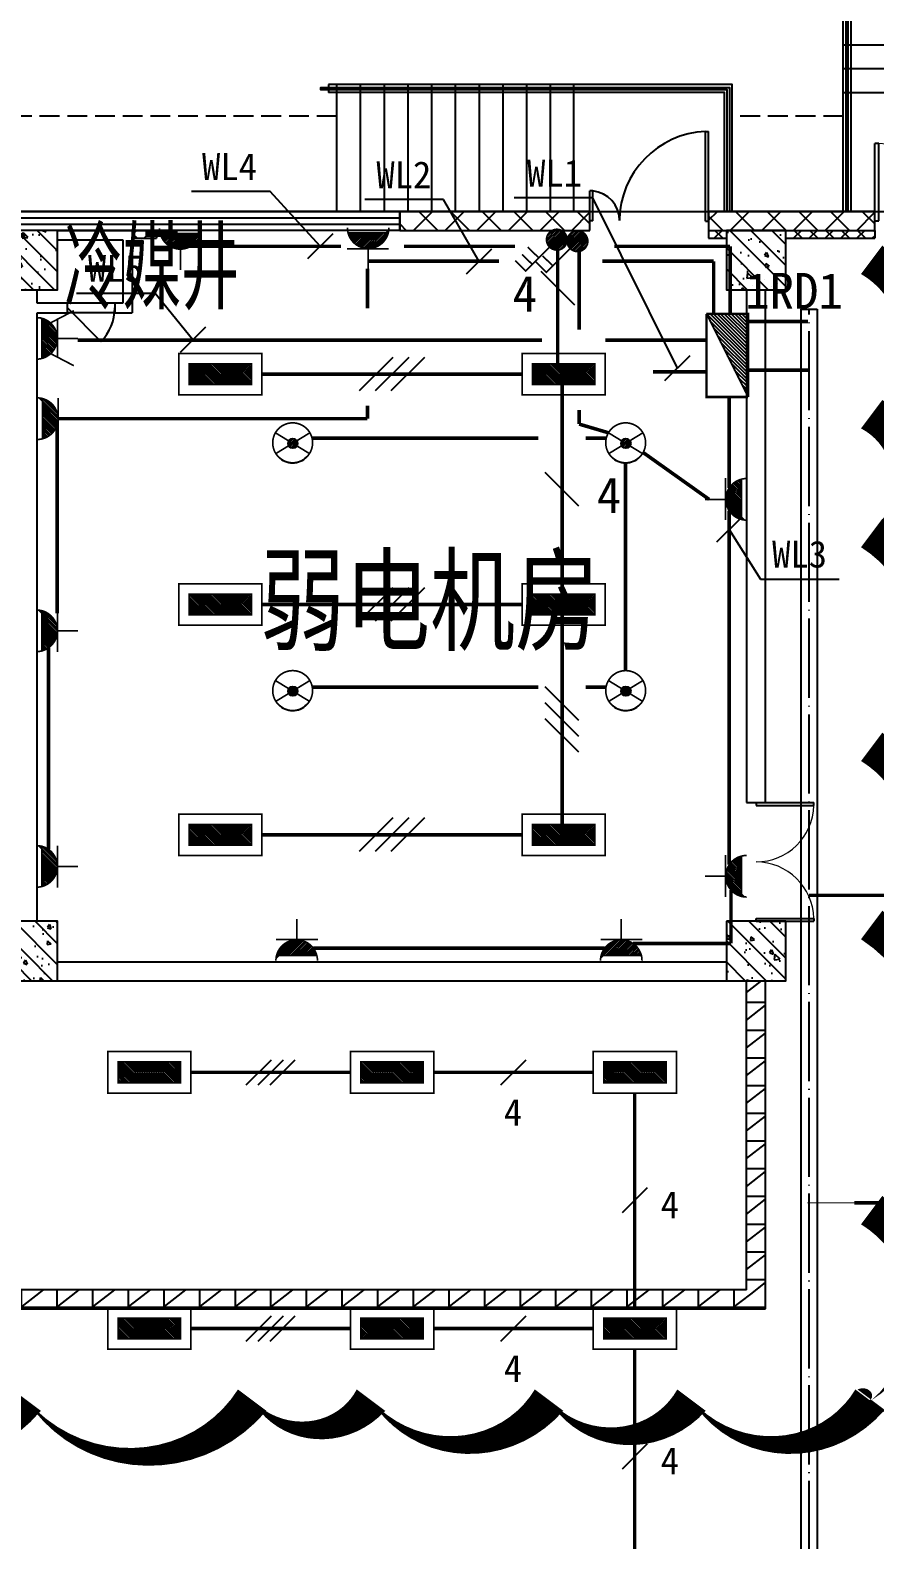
# Model space of a CAD drawing. Header units: millimetres. Extents: x -633009578 to 5705885, y -633235091 to 2571734.
# Drawn here: x 2883050 to 2893720, y 2179300 to 2198362 of the extents above; entities that cross this region are included whole.
import ezdxf

# ---------------------------------------------------------------- set-up
doc = ezdxf.new("R2010")
doc.units = ezdxf.units.MM
doc.header["$LTSCALE"] = 1000
doc.header["$MEASUREMENT"] = 0
doc.linetypes.add('DASH', pattern=[0.35, 0.25, -0.1])
doc.linetypes.add('DOTE', pattern=[2.4200000000000004, 2, -0.2, 0.02, -0.2])
doc.layers.get('0').update_dxf_attribs({"color": 9})
for name, color, linetype in [('3T_WOOD', 21, 'Continuous'), ('A-COLUM(柱)', 255, 'Continuous'), ('A-DOOR(门）', 4, 'Continuous'), ('A-F-AREA(计算)', 5, 'Continuous'), ('A-HATH(填充)', 8, 'Continuous'), ('A-LM-RAIL(栏杆)', 167, 'Continuous'), ('A-ST-O(室外)', 54, 'Continuous'), ('A-STAR(楼梯)', 51, 'Continuous'), ('A-TEXT(房间)', 243, 'Continuous'), ('A-WALL(墙)', 255, 'Continuous'), ('A-WINDOW（窗）', 4, 'Continuous'), ('DIM_MODI', 6, 'Continuous'), ('WALL', 9, 'Continuous'), ('电-弱电平面-标注', 3, 'Continuous'), ('电-强电平面-标注', 3, 'Continuous'), ('电-强电平面-线缆', 3, 'Continuous'), ('电-桥架', 4, 'Continuous'), ('设备-动力', 3, 'Continuous'), ('设备-插座', 3, 'Continuous'), ('设备-照明', 3, 'Continuous'), ('设备-箱柜', 3, 'Continuous')]:
    doc.layers.add(name, color=color, linetype=linetype)
doc.styles.add('_TCH', font='simhei.ttf', dxfattribs={"width": 0.75, "bigfont": 'hztxt.shx'})
doc.styles.add('ELEC-DIM', font='simhei.ttf')
doc.styles.add('IDQSTYLE', font='simhei.ttf', dxfattribs={"width": 0.707, "bigfont": 'hztxt.shx'})
doc.styles.add('TXT', font='simhei.ttf', dxfattribs={"width": 0.8, "bigfont": 'hztxt.shx'})
pattern_1 = [(0, (-1310557.920547368, -13.22285339003429), (0, 350), []), (37.875, (-1310157.920547368, -13.22285339003429), (-169.61527734408, 218.0766567528281), []), (90, (-1310157.920547368, -13.22285339003429), (-450, 2.755455298081545e-14), [])]
pattern_2 = [(45, (-1310457.920547368, -13.22285339003429), (-100.0001016555733, 100.0001016555733), []), (135, (-1310457.920547368, -13.22285339003429), (-100.0001016555733, -100.0001016555733), [])]
pattern_3 = [(45, (-1310357.920547368, -13.22285339003429), (-200.0002033111466, 200.0002033111467), []), (135, (-1310357.920547368, -13.22285339003429), (-200.0002033111467, -200.0002033111466), [])]

# ---------------------------------------------------------------- blocks, each defined once
blk = doc.blocks.new('$DorLib2D$00000002')
for p, q in [((-0.5, -5.684341886080802e-17), (-0.5000000000000007, 0.4875)), ((-0.4750000000000007, 0.4875), (-0.5000000000000007, 0.4875)), ((-0.475, -2.842170943040401e-17), (-0.4750000000000007, 0.4875)), ((0.475, -2.842170943040401e-17), (0.4750000000000007, 0.4875)), ((0.4750000000000007, 0.4875), (0.5000000000000007, 0.4875)), ((0.5, -5.684341886080802e-17), (0.5000000000000007, 0.4875)), ((-0.5, -5.684341886080802e-17), (-0.475, -2.842170943040401e-17)), ((0.5, -5.684341886080802e-17), (0.475, -2.842170943040401e-17))]:
    blk.add_line(p, q)
at = {"lineweight": 13}
for centre, start, end in [((-0.4875, -4.263256414560601e-17), 0, 88.53071641864632), ((0.4875, -4.263256414560601e-17), 91.4692835813537, 180)]:
    blk.add_arc(centre, 0.4875, start, end, dxfattribs=at)
blk = doc.blocks.new('$DorLib2D$00000114')
at = {"color": 0}
blk.add_line((0.4999999999999964, 3.552713678800501e-15), (-0.2071067811864751, 0.7071067811864857), dxfattribs=at)
blk.add_arc((0.5000000000013856, -1.154631945610163e-12), 1.000000000001696, 135, 180, dxfattribs=at)
blk = doc.blocks.new('_FZH')
h = blk.add_hatch()
h.set_pattern_fill('钢筋混凝土', color=256, scale=0.1, style=0)
h.set_pattern_definition([(45, (0, 0), (-0.1767766952966369, 0.1767766952966369), []), (50, (0, 0), (0.7172601826007535, -0.06275213498259512), [0.07500000000000001, -0.8250000000000001]), (355, (0, 0), (-0.138751333613, 0.7521921337000119), [0.06, -0.66]), (100.4514, (0.05977168000000001, -0.00522934), (0.5785093817140216, 0.6894395420609536), [0.06374019, -0.701142112]), (46.1842, (0, 0.2), (1.067241048625645, -0.1655190143290181), [0.1125, -1.2375]), (96.6356, (0.088936745, 0.186206693), (0.9346627055487033, 0.9741178709004418), [0.095610288, -1.051713]), (351.1842, (0, 0.2), (0.9346619451336272, 0.9741186009253247), [0.09000000000000001, -0.9900000000000001]), (21, (0.1, 0.15), (0.5969070521184617, -0.4026188906653388), [0.07500000000000001, -0.8250000000000001]), (326, (0.1, 0.15), (0.2433153319215824, 0.7251500450468529), [0.06, -0.66]), (71.4514, (0.149742233, 0.116448394), (0.84022262858149, 0.3225304967099524), [0.06374019, -0.701142112]), (37.50000000000001, (0, 0), (0.01215985531729062, 0.3328938538313115), [0, -0.652, 0, -0.67, 0, -0.6625000000000001]), (7.499999999999999, (0, 0), (0.2630695374421486, 0.3944117118823603), [0, -0.382, 0, -0.637, 0, -0.2525]), (-32.5, (-0.223, 0), (0.533822436172409, -0.02255487173437976), [0, -0.25, 0, -0.78, 0, -1.035]), (-42.5, (-0.323, 0), (0.5831861693423862, 0.1001049823323177), [0, -0.325, 0, -0.518, 0, -0.735])])
h.paths.add_polyline_path([(-0.5, -0.5), (0.5, -0.5), (0.5, 0.5), (-0.5, 0.5)])
blk.add_lwpolyline([(-0.5, -0.5), (0.5, -0.5), (0.5, 0.5), (-0.5, 0.5)], close=True)
blk = doc.blocks.new('$TCHSYS$WIN2D')
for p, q in [((-0.5, 0.5), (0.5, 0.5)), ((-0.5, 0.5), (-0.4999999999999999, -0.5)), ((0.5, 0.1666666666666666), (-0.5, 0.1666666666666666)), ((0.5, -0.1666666666666667), (-0.5, -0.1666666666666667)), ((-0.4999999999999999, -0.5), (0.5, -0.5))]:
    blk.add_line(p, q)
blk = doc.blocks.new('$DorLib2D$00000225')
at = {"color": 0}
for p, q in [((0.4750000000000032, -0.001447885298549778), (0.4750000000000032, 0.7521225008925327)), ((0.4750000000000032, 0.7521225008925327), (0.5000000000000036, 0.7521225008925363)), ((0.5000000000000036, -0.001447885298549778), (0.5000000000000036, 0.7521225008925363)), ((-0.4999999999999982, -3.552713678800501e-15), (-0.5, 0.252035990386009)), ((-0.4750000000000014, 0.252035990386009), (-0.5, 0.252035990386009)), ((-0.4749999999999996, -3.552713678800501e-15), (-0.4750000000000014, 0.252035990386009)), ((-0.4749999999999996, -3.552713678800501e-15), (-0.4999999999999947, -3.552713678800501e-15)), ((0.4750000000000032, -0.001447885298549778), (0.4999999999999929, -0.001447885298549778))]:
    blk.add_line(p, q, dxfattribs=at)
for centre, radius, start, end in [((0.5046168020419071, -0.001920809357812914), 0.7546247204382253, 92.24926861260724, 179.7237749158362), ((-0.5007908120542499, 0.002572563917482285), 0.2507930763238999, 359.7898704778746, 84.09743784757413)]:
    blk.add_arc(centre, radius, start, end, dxfattribs=at)
blk = doc.blocks.new('9-29-1')
at = {"layer": 'A-HATH(填充)'}
h = blk.add_hatch(dxfattribs=at)
h.set_pattern_fill('多孔材料', color=256, scale=100, style=0)
h.set_pattern_definition(pattern_3)
h.paths.add_polyline_path([(1231840.598288081, 1517857.113137871), (1234240.598288589, 1517857.113137871), (1234240.598288589, 1518097.113137871), (1231840.598288081, 1518097.113137871)])
h = blk.add_hatch(dxfattribs=at)
h.set_pattern_fill('多孔材料', color=256, scale=100, style=0)
h.set_pattern_definition(pattern_3)
h.paths.add_polyline_path([(1235740.598288589, 1517857.113137871), (1237840.655555842, 1517857.113137871), (1237840.655555842, 1518097.113137871), (1235740.59828859, 1518097.113137871)])
h = blk.add_hatch(dxfattribs=at)
h.set_pattern_fill('多孔材料', color=256, scale=50, style=0)
h.set_pattern_definition(pattern_2)
h.paths.add_polyline_path([(1228460.598288707, 1517757.113137866), (1228765.598288566, 1517757.113137866), (1228765.598288566, 1517857.113137866), (1228460.598288707, 1517857.113137866)])
h = blk.add_hatch(dxfattribs=at)
h.set_pattern_fill('多孔材料', color=256, scale=50, style=0)
h.set_pattern_definition(pattern_2)
h.paths.add_polyline_path([(1235740.598288081, 1517757.113137866), (1235965.598288357, 1517757.113137866), (1235965.598288357, 1517857.113137866), (1235740.598288081, 1517857.113137866)])
h = blk.add_hatch(dxfattribs=at)
h.set_pattern_fill('多孔材料', color=256, scale=50, style=0)
h.set_pattern_definition(pattern_2)
h.paths.add_polyline_path([(1236715.598288357, 1517857.113137866), (1236715.598288357, 1517757.113137866), (1237840.655555842, 1517757.113137866), (1237840.655555842, 1517857.113137866)])
h = blk.add_hatch(dxfattribs=at)
h.set_pattern_fill('空心砖', color=256, scale=100, style=0)
h.set_pattern_definition(pattern_1)
h.paths.add_polyline_path([(1236460.598288357, 1508382.113137866), (1236220.598288255, 1508382.113137617), (1236220.598288255, 1504477.113137877), (1236460.598288373, 1504237.113137876)])
h = blk.add_hatch(dxfattribs=at)
h.set_pattern_fill('空心砖', color=256, scale=100, style=0)
h.set_pattern_definition(pattern_1)
h.paths.add_polyline_path([(1236220.598288255, 1504477.113137877), (1223290.59828859, 1504477.113137897), (1223290.59828859, 1504237.113137875), (1236460.598288373, 1504237.113137876)])
at = {"layer": 'A-DOOR(门）'}
for p, q in [((1237840.655555842, 1518097.113137867), (1239840.655555842, 1518097.113137867)), ((1228240.598288133, 1516937.113134139), (1227640.598288133, 1516937.113134147)), ((1228240.598288131, 1516817.113134139), (1227640.598288131, 1516817.113134147))]:
    blk.add_line(p, q, dxfattribs=at)
at = {"layer": 'A-F-AREA(计算)'}
blk.add_lwpolyline([(1121700.598288358, 1518097.113137865), (1255980.598288358, 1518097.113137865), (1255980.598288358, 1382017.113137865), (1121700.598288358, 1382017.113137865)], close=True, dxfattribs=at)
at = {"layer": 'A-LM-RAIL(栏杆)'}
for points in [[(1237505.655555827, 1518097.113137887), (1237505.655555864, 1522797.113548017), (1237475.655555864, 1522797.113548017), (1237475.655555826, 1518097.113137887)], [(1235975.598288496, 1518097.113126321), (1235975.598761167, 1519632.113104917), (1230840.597794218, 1519632.113104876), (1230840.597794218, 1519662.113104876), (1236005.598771049, 1519662.113104918), (1236005.598288496, 1518097.11311644)]]:
    blk.add_lwpolyline(points, dxfattribs=at)
at = {"layer": 'A-ST-O(室外)', "linetype": 'DASH'}
for points in [[(1231040.59779431, 1519297.113098509), (1203185.717226562, 1519297.113108536)], [(1237440.655555836, 1519297.113096205), (1236040.598659057, 1519297.113096709)]]:
    blk.add_lwpolyline(points, dxfattribs=at)
at = {"layer": 'A-STAR(楼梯)'}
for points in [[(1237440.655555827, 1518097.113137887), (1237440.655555864, 1522697.113548018)], [(1237540.655555827, 1518097.113137887), (1237540.655555864, 1522697.113548017)], [(1240240.655555813, 1520197.113547929), (1237440.655555855, 1520197.113547916)], [(1240240.655555815, 1519897.113547929), (1237440.655555858, 1519897.113547916)], [(1236040.598288496, 1518097.113104911), (1236040.598782577, 1519697.113104918), (1230940.597794218, 1519697.113104876)], [(1230940.597871417, 1519697.113104876), (1230940.597871417, 1519597.113104876)], [(1231040.597794307, 1519697.113104876), (1231040.59779432, 1518097.113104919)], [(1231340.597794307, 1519697.113104878), (1231340.59779432, 1518097.113104921)], [(1231640.597794307, 1519697.11310488), (1231640.59779432, 1518097.113104923)], [(1231940.597794307, 1519697.113104883), (1231940.59779432, 1518097.113104925)], [(1232240.597794307, 1519697.113104885), (1232240.59779432, 1518097.113104928)], [(1232540.597794307, 1519697.113104887), (1232540.59779432, 1518097.11310493)], [(1232840.597794307, 1519697.11310489), (1232840.59779432, 1518097.113104932)], [(1233140.597794307, 1519697.113104892), (1233140.59779432, 1518097.113104934)], [(1233440.597794307, 1519697.113104895), (1233440.59779432, 1518097.113104937)], [(1233740.597794307, 1519697.113104897), (1233740.59779432, 1518097.11310494)], [(1234040.598288406, 1518097.113104911), (1234040.597794325, 1519697.113104911)], [(1235940.598288496, 1518097.11313785), (1235940.598749639, 1519597.113104917), (1230940.597794219, 1519597.113104876)], [(1237440.655555829, 1519597.113053829), (1240240.655555829, 1519597.113547911)]]:
    blk.add_lwpolyline(points, dxfattribs=at)
at = {"layer": 'A-WALL(墙)'}
for p, q in [((1227515.598287593, 1517857.113135537), (1228460.598287748, 1517857.113141704)), ((1228460.598287748, 1517857.113141704), (1228460.598287748, 1516817.113134179)), ((1228460.598288707, 1517857.113137866), (1228765.598288566, 1517857.113137866)), ((1228460.598288707, 1517857.113137866), (1228460.598288707, 1517757.113137866)), ((1228460.598288707, 1517757.113137866), (1228765.598288566, 1517757.113137866)), ((1228765.598288566, 1517857.113137866), (1228765.598288566, 1517757.113137866)), ((1235740.598288081, 1517857.113137866), (1235965.598288357, 1517857.113137866)), ((1235740.598288081, 1517857.113137866), (1235740.598288081, 1517757.113137866)), ((1235740.598288081, 1517757.113137866), (1235965.598288357, 1517757.113137866)), ((1236715.598288357, 1517857.113137866), (1237840.655555842, 1517857.113137866)), ((1236715.598288357, 1517757.113137866), (1237840.655555842, 1517757.113137866)), ((1237840.655555842, 1517857.113137866), (1237840.655555842, 1517757.113137866)), ((1227515.598288357, 1517737.113135537), (1228340.598288135, 1517737.113140908)), ((1228340.598288135, 1517737.113140908), (1228340.598288135, 1516937.113134203)), ((1227260.598288554, 1516937.113134218), (1227260.598288143, 1517107.113138146)), ((1236220.598288351, 1517107.113137496), (1236220.598288364, 1510632.113138024)), ((1236460.598288345, 1510632.113138024), (1236460.598288293, 1517107.113137495)), ((1227640.598288339, 1516937.113134091), (1227260.598288554, 1516937.113134218)), ((1227260.598288357, 1511252.113137865), (1227260.598288348, 1516817.113134196)), ((1227260.598288348, 1516817.113134196), (1227640.598288337, 1516817.113134353)), ((1227640.598288337, 1516817.113134353), (1227640.598288339, 1516937.113134091)), ((1228340.598288135, 1516937.113134203), (1228240.598288338, 1516937.113134082)), ((1228240.598288338, 1516937.113134082), (1228240.598288337, 1516817.113134344)), ((1228240.598288337, 1516817.113134344), (1228460.598287748, 1516817.113134179)), ((1227260.598288309, 1509132.113138146), (1227260.598288357, 1511252.113137865)), ((1236220.598288364, 1510632.113138024), (1236460.598288345, 1510632.113138024)), ((1227515.598288569, 1508622.113137884), (1235965.598288569, 1508622.113137922)), ((1227515.598288569, 1508382.113137884), (1235965.598288569, 1508382.113137889)), ((1236220.598288255, 1504477.113137877), (1236220.598288255, 1508382.113137874)), ((1236460.598288373, 1504237.113137876), (1236460.598288285, 1508382.113138146)), ((1236220.598288255, 1504477.113137877), (1223290.59828859, 1504477.113137897)), ((1223290.59828859, 1504237.113137875), (1236460.598288373, 1504237.113137876))]:
    blk.add_line(p, q, dxfattribs=at)
at = {"layer": 'DIM_MODI'}
blk.add_lwpolyline([(1215425.620910905, 1503085.779319126, 0, 450, 0.5), (1218275.620910905, 1503085.779319126, 0, 450, 0.5), (1221125.620910905, 1503085.779319126, 0, 450, 0.5), (1224275.620910905, 1503085.779319126, 0, 450, 0.5), (1227125.620910905, 1503085.779319126, 0, 450, 0.5), (1229975.620910905, 1503085.779319126, 0, 450, 0.5), (1231475.620910905, 1503085.779319126, 0, 450, 0.5), (1233725.620910905, 1503085.779319126, 0, 450, 0.5), (1235525.620910905, 1503085.779319126, 0, 450, 0.5), (1237775.620910905, 1503085.779319126, 0, 450, 0.5), (1237801.420044975, 1503085.779319126, 0, 450, 0.5), (1237801.420044975, 1505485.779319126, 0, 450, 0.5), (1237801.420044975, 1509085.779319126, 0, 450, 0.5), (1237801.420044975, 1511335.779319126, 0, 450, 0.5), (1237801.420044975, 1514035.779319126, 0, 450, 0.5), (1237801.420044975, 1515535.779319126, 0, 450, 0.5), (1237801.420044975, 1517485.779319126, 0, 450, 0.5), (1237801.420044975, 1521085.779319126, 0, 450, 0.5)], format="xyseb", dxfattribs=at)
at = {"layer": 'WALL'}
for p, q in [((1234240.598288589, 1518097.113137871), (1231840.598288081, 1518097.113137871)), ((1231840.598288081, 1518097.113137871), (1231840.598288081, 1517857.113137871)), ((1234240.598288589, 1517857.113137871), (1234240.598288589, 1518097.113137871)), ((1237840.655555842, 1518097.113137871), (1235740.59828859, 1518097.113137871)), ((1235740.59828859, 1518097.113137871), (1235740.598288589, 1517857.113137871)), ((1237840.655555842, 1517857.113137871), (1237840.655555842, 1518097.113137871)), ((1231840.598288081, 1517857.113137871), (1234240.598288589, 1517857.113137871)), ((1235740.598288589, 1517857.113137871), (1237840.655555842, 1517857.113137871))]:
    blk.add_line(p, q, dxfattribs=at)
at = {"layer": 'A-COLUM(柱)', "xscale": 750, "yscale": 750, "zscale": 750, "rotation": 270}
for p in [(1227140.598288357, 1517482.113137866), (1236340.598288357, 1517482.113137868), (1227140.598288357, 1508757.113137866), (1236340.598288357, 1508757.113137866)]:
    blk.add_blockref('_FZH', p, dxfattribs=at)
at = {"layer": 'A-DOOR(门）'}
for name, p, xscale, yscale, zscale in [('$DorLib2D$00000225', (1234990.598288496, 1517977.113137867), 1500, 1500, 1500), ('$DorLib2D$00000002', (1238840.655555842, 1517977.113137867), 2000, 2000, 2000)]:
    blk.add_blockref(name, p, dxfattribs=dict(at, xscale=xscale, yscale=yscale, zscale=zscale))
at = {"layer": 'A-DOOR(门）', "xscale": 600, "yscale": 600, "zscale": 600, "rotation": 179.9999999992107}
blk.add_blockref('$DorLib2D$00000114', (1227940.598288132, 1516877.113134143), dxfattribs=at)
at = {"layer": 'A-DOOR(门）', "extrusion": (0, 0, -1), "xscale": -1500, "yscale": 1500, "zscale": 1500, "rotation": 90.00000000000001}
blk.add_blockref('$DorLib2D$00000002', (-1236340.598288357, 1509882.113137976), dxfattribs=at)
at = {"layer": 'A-WINDOW（窗）', "extrusion": (0, 0, -1), "xscale": -32000, "yscale": 240, "zscale": 32000, "rotation": 180}
blk.add_blockref('$TCHSYS$WIN2D', (-1215840.598288277, 1517977.113137867), dxfattribs=at)
at = {"layer": 'A-TEXT(房间)'}
for s, height, style, width, p in [('冷媒井', 900, 'TXT', 0.6, (1227602.056420983, 1516957.11313412)), ('弱电机房', 1050, '_TCH', 0.75, (1230074.162971526, 1512660.392915145))]:
    blk.add_text(s, height=height, dxfattribs=dict(at, style=style, width=width)).set_placement(p)
blk = doc.blocks.new('*X155')
at = {"color": 0, "linetype": 'Continuous'}
for p, q in [((261.9988066744281, 135.850956910748), (263.2375091559566, 137.0896593922765)), ((262.0234026256783, 135.5927101495236), (263.4957559171792, 137.0650634410244)), ((262.0463461952987, 136.1813391440932), (262.9071269225657, 137.0421198713602)), ((262.0884022348038, 135.3748670461744), (263.7135990205094, 137.00006383188)), ((262.1829592200917, 135.1865813189878), (263.9018847477136, 136.9055068466096)), ((262.3023466942452, 135.0231260806666), (264.0653399860179, 136.7861193724393)), ((262.4446987243758, 134.8826353983226), (264.205830668362, 136.6437673423088)), ((262.6100901587723, 134.7651841202445), (264.3232819464568, 136.478375907929)), ((262.8005700291263, 134.6728212781239), (264.4156447885779, 136.2878960375755)), ((263.0211904412342, 134.6105989777572), (264.4778670889456, 136.0672756254685)), ((263.2836307586351, 134.5901965826834), (264.4982694840214, 135.8048353080697)), ((263.6234742990336, 134.6471974106073), (264.4412686561033, 135.464991767677))]:
    blk.add_line(p, q, dxfattribs=at)
blk = doc.blocks.new('HC000111')
at = {"color": 0, "linetype": 'Continuous', "const_width": 0.2}
for points in [[(0.8838834764831975, 2.133883476483163), (3.750000000000091, 5), (5.000000000000091, 3.75)], [(2.898879886034229, 4.275409520972289), (4.191507707965946, 3.019373591507303)], [(2.221789122165297, 3.388795923702901), (3.514416944097014, 2.132759994237858)]]:
    blk.add_lwpolyline(points, dxfattribs=at)
blk.add_lwpolyline([(0.8838834764833108, 0.3661165235168934, 0.1989123673796338), (1.250000000000034, 1.250000000000057, 0.1989123673796269), (0.8838834764832544, 2.13388347648322, 0.1989123673796352), (9.12880881998035e-14, 2.5, 0.1989123673796539), (-0.8838834764830719, 2.13388347648322, 0.1989123673796721), (-1.249999999999966, 1.250000000000057, 0.1989123673796564), (-0.8838834764831855, 0.3661165235168368, 0.198912367379673), (9.087175456556906e-14, 0, 0.198912367379652)], format="xyb", close=True, dxfattribs=at)
at = {"color": 0, "linetype": 'Continuous'}
blk.add_blockref('*X155', (-263.2487560761181, -134.5897099905746), dxfattribs=at)
at = {"color": 0, "style": 'IDQSTYLE', "width": 0.7}
blk.add_attdef('PSFHATT', (7.000000000000091, -1e-08), '', height=2.5, dxfattribs=at)
blk = doc.blocks.new('*X123')
at = {"color": 0, "linetype": 'Continuous'}
for p, q in [((237.2675791074955, 319.9990725063215), (242.2655414724513, 324.9970348712774)), ((235.5705228326477, 319.9990725063215), (238.8755041928442, 323.304053866518)), ((235.9947869013596, 319.9990725063215), (239.7240323302681, 323.7283179352299)), ((236.4190509700716, 319.9990725063215), (240.5725604676919, 324.1525820039419)), ((236.8433150387835, 319.9990725063215), (241.4210886051158, 324.5768460726538)), ((237.6918431762074, 319.9990725063215), (242.2655414724513, 324.5727708025654)), ((238.1161072449193, 319.9990725063215), (242.2655414724513, 324.1485067338535)), ((238.5403713136312, 319.9990725063215), (242.2655414724513, 323.7242426651416)), ((238.9646353823431, 319.9990725063215), (242.2655414724513, 323.2999785964296)), ((233.8734665578, 319.9990725063215), (235.4813916431488, 321.6069975916703)), ((234.297730626512, 319.9990725063215), (236.3299197805727, 322.0312616603822)), ((234.7219946952239, 319.9990725063215), (237.1784479179965, 322.4555257290941)), ((235.1462587639358, 319.9990725063215), (238.0269760554204, 322.8797897978061)), ((239.3888994510551, 319.9990725063215), (242.2655414724513, 322.8757145277177)), ((239.813163519767, 319.9990725063215), (242.2655414724513, 322.4514504590058)), ((240.2374275884789, 319.9990725063215), (242.2655414724513, 322.0271863902939)), ((240.6616916571909, 319.9990725063215), (242.2655414724513, 321.6029223215819)), ((232.6006743516642, 319.9990725063215), (232.9358072308772, 320.3342053855345)), ((233.0249384203761, 319.9990725063215), (233.7843353683011, 320.7584694542464)), ((233.4492024890881, 319.9990725063215), (234.6328635057249, 321.1827335229584)), ((241.0859557259028, 319.9990725063215), (242.2655414724513, 321.17865825287)), ((241.5102197946147, 319.9990725063215), (242.2655414724513, 320.7543941841581)), ((241.9344838633266, 319.9990725063215), (242.2655414724513, 320.3301301154461))]:
    blk.add_line(p, q, dxfattribs=at)
blk = doc.blocks.new('HC000431')
at = {"color": 0, "linetype": 'Continuous'}
blk.add_line((5, 2.5), (-5, -2.5), dxfattribs=at)
at = {"color": 0, "linetype": 'Continuous', "const_width": 0.3}
for points in [[(5, 2.5), (-5, 2.5), (-5, -2.5)], [(-5, -2.5), (5, -2.5), (5, 2.5)]]:
    blk.add_lwpolyline(points, dxfattribs=at)
at = {"color": 0, "linetype": 'Continuous'}
blk.add_blockref('*X123', (-237.2655414724513, -322.4990725063215), dxfattribs=at)
at = {"color": 0, "style": 'IDQSTYLE', "width": 0.7}
blk.add_attdef('PSFHATT', (7.000000000000028, -2.5), '', height=2.5, dxfattribs=at)
blk = doc.blocks.new('*X164')
at = {"color": 0, "linetype": 'Continuous'}
for p, q in [((159.595646846908, 156.7672197221619), (159.6233466819307, 156.7949195571846)), ((159.6640079704214, 156.5527381332005), (159.9061893944054, 156.7949195571846)), ((159.747532531186, 156.3534199814905), (160.18903210688, 156.7949195571846)), ((159.8446775338837, 156.1677222717137), (160.4718748193546, 156.7949195571846)), ((159.9544025265515, 155.9946045519069), (160.7547175318292, 156.7949195571846)), ((160.0760273856543, 155.833386698535), (161.0375602443038, 156.7949195571846)), ((160.2091522122192, 155.6836688126253), (161.3204029567785, 156.7949195571846)), ((160.3536147760518, 155.5452886639833), (161.6032456692531, 156.7949195571846)), ((160.5094741859558, 155.4183053614127), (161.8860883817277, 156.7949195571846)), ((160.6770167777584, 155.3030052407406), (162.1689310942023, 156.7949195571846)), ((160.8567856433337, 155.1999313938414), (162.451773806677, 156.7949195571846)), ((161.0496413096342, 155.1099443476672), (162.7346165191516, 156.7949195571846)), ((161.2568708631404, 155.0343311886988), (163.0174592316262, 156.7949195571846)), ((161.4803825063601, 154.9750001194438), (163.3003019441008, 156.7949195571846)), ((161.7230685552892, 154.9348434558983), (163.5831446565754, 156.7949195571846)), ((161.9895441276247, 154.9184763157592), (163.86598736905, 156.7949195571846)), ((162.2878715788766, 154.9339610545365), (164.4937876543064, 157.1398771299663)), ((162.6346011340941, 154.9978478972794), (164.4299008115636, 156.7931475747489)), ((163.0778250055067, 155.1582290562173), (164.2695196526256, 156.3499237033363))]:
    blk.add_line(p, q, dxfattribs=at)
blk = doc.blocks.new('HC000134')
at = {"color": 0, "linetype": 'Continuous', "const_width": 0.2}
blk.add_lwpolyline([(-2.5, 5, 0.198912367379654), (-1.767766952966213, 3.232233047033674, 0.1989123673796558), (-4.592273826913179e-16, 2.5, 0.1989123673796559), (1.767766952966213, 3.232233047033674, 0.1989123673796541), (2.5, 4.999999999999999)], format="xyb", dxfattribs=at)
for points in [[(-2.421006983541702, 4.37652170395188), (2.421006983541702, 4.37652170395188)], [(-2.549372027147456, 2.476391871554483), (2.483025305961291, 2.476391871554483)], [(0, 2.5), (0, 0)]]:
    blk.add_lwpolyline(points, dxfattribs=at)
at = {"color": 0, "linetype": 'Continuous'}
blk.add_blockref('*X164', (-162.0093508556101, -152.4183978532327), dxfattribs=at)
at = {"color": 0, "style": 'IDQSTYLE', "width": 0.7}
blk.add_attdef('PSFHATT', (4.500000010000001, 0), '', height=2.5, dxfattribs=at)
blk = doc.blocks.new('HC000127')
at = {"color": 0, "linetype": 'Continuous'}
for p, q in [((-2.394925552313452, 4.28283084360757), (-2.301234691969285, 4.37652170395188)), ((-2.321819471781509, 4.073094211665051), (-2.018391979494709, 4.37652170395188)), ((-2.234077361864593, 3.877993609107307), (-1.735549267019906, 4.37652170395188)), ((-2.133071322147771, 3.696156936349553), (-1.45270655454533, 4.37652170395188)), ((-2.019722391649111, 3.526663154373495), (-1.169863842070754, 4.37652170395188)), ((-1.89462033080963, 3.3689225027384), (-0.8870211295961781, 4.37652170395188)), ((-1.75809067461546, 3.222609446457881), (-0.6041784171216023, 4.37652170395188)), ((-1.610228640033711, 3.087628768565168), (-0.3213357046467991, 4.37652170395188)), ((-1.450908635363021, 2.964106060761054), (-0.03849299217222324, 4.37652170395188)), ((-1.279771678729958, 2.852400304919513), (0.2443497203023526, 4.37652170395188)), ((-1.096187659196403, 2.753141611978464), (0.5271924327769284, 4.37652170395188)), ((-0.8991825738169155, 2.667303984883461), (0.8100351452515042, 4.37652170395188)), ((-0.6873090270223656, 2.596334819203292), (1.092877857726307, 4.37652170395188)), ((-0.4584132462771322, 2.542387887474007), (1.375720570200883, 4.37652170395188)), ((-0.209190882280609, 2.508767538995784), (1.658563282675459, 4.37652170395188)), ((0.06574902768079482, 2.500864736482612), (1.941405995150035, 4.37652170395188)), ((0.3761933590246826, 2.528466355351895), (2.224248707624611, 4.376521703951852)), ((0.7437720382852149, 2.613202322137766), (2.386797677867207, 4.256227961719787)), ((1.246104544721902, 2.832692116099963), (2.167307883900094, 3.753895455278013))]:
    blk.add_line(p, q, dxfattribs=at)
at = {"color": 0, "linetype": 'Continuous', "const_width": 0.2}
blk.add_lwpolyline([(-2.5, 5, 0.198912367379654), (-1.767766952966213, 3.232233047033674, 0.1989123673796558), (-4.592273826913179e-16, 2.5, 0.1989123673796559), (1.767766952966213, 3.232233047033674, 0.1989123673796541), (2.5, 4.999999999999999)], format="xyb", dxfattribs=at)
for points in [[(-2.421006983541474, 4.37652170395188), (2.421006983541474, 4.37652170395188)], [(0, 2.5), (0, 0)]]:
    blk.add_lwpolyline(points, dxfattribs=at)
at = {"color": 0, "style": 'IDQSTYLE', "width": 0.7}
blk.add_attdef('PSFHATT', (4.500000010000001, 0), '', height=2.5, dxfattribs=at)
blk = doc.blocks.new('HC000138')
at = {"color": 0, "linetype": 'Continuous'}
for p, q in [((-2.374604708602874, 4.218173626765406), (-2.216256631415945, 4.376521703952562)), ((-2.296923098892421, 4.013012524001397), (-1.933413918940914, 4.376521703952562)), ((-2.205075360767751, 3.822017549651605), (-1.650571206466793, 4.376521703952562)), ((-2.100281026749599, 3.643969171194726), (-1.367728493991763, 4.376521703952562)), ((-1.983351962739562, 3.478055522730131), (-1.084885781517187, 4.376521703952562)), ((-1.854793263115425, 3.323771509879975), (-0.802043069042611, 4.376521703952562)), ((-1.714858915893274, 3.180863144627551), (-0.5192003565680352, 4.376521703952562)), ((-1.563577801833617, 3.049301546212632), (-0.2363576440934594, 4.376521703952562)), ((-1.400756567805729, 2.929280067765717), (0.04648506838111643, 4.376521703952562)), ((-1.225960067633423, 2.821233855463561), (0.3293277808556923, 4.376521703952562)), ((-1.038464534611649, 2.725886676010532), (0.6121704933302681, 4.376521703952562)), ((-0.8371708268186921, 2.644337671329026), (0.8950132058048439, 4.376521703952562)), ((-0.6204504958100188, 2.57821528986301), (1.177855918279874, 4.376521703952562)), ((-0.3858651893656315, 2.529957883832822), (1.460698630753996, 4.376521703952562)), ((-0.1296179375954125, 2.503362423128351), (1.743541343229026, 4.376521703952562)), ((0.1546502783180586, 2.504787926566905), (2.026384055703602, 4.376521703952562)), ((0.4790277367378621, 2.546322672512247), (2.45367732748764, 4.520972263262252)), ((0.8728840163698806, 2.657336239669803), (2.342663760330197, 4.127115983630119)), ((1.493625300525764, 2.995234811351111), (2.004765188648889, 3.506374699474122))]:
    blk.add_line(p, q, dxfattribs=at)
at = {"color": 0, "linetype": 'Continuous', "const_width": 0.2}
blk.add_lwpolyline([(-2.5, 5, 0.198912367379654), (-1.767766952966213, 3.232233047033674, 0.1989123673796558), (-4.592273826913179e-16, 2.5, 0.1989123673796559), (1.767766952966213, 3.232233047033674, 0.1989123673796541), (2.5, 4.999999999999999)], format="xyb", dxfattribs=at)
for points in [[(-2.421006983541702, 4.376521703952562), (2.421006983541702, 4.376521703952562)], [(-1.834230393338203, 3.301294944920187), (-3.285453663121643, 0.5128423817204748)], [(-2.263543249932354, 2.476391871554483), (2.305279465956119, 2.476391871554483)], [(0, 2.5), (0, 0)], [(1.86079823981845, 3.330440204518617), (3.327189879145408, 0.5128423817204748)]]:
    blk.add_lwpolyline(points, dxfattribs=at)
at = {"color": 0, "style": 'IDQSTYLE', "width": 0.7}
blk.add_attdef('PSFHATT', (5.327189879145408, 0), '', height=2.5, dxfattribs=at)
blk = doc.blocks.new('*X353')
at = {"color": 0, "linetype": 'Continuous'}
for p, q in [((277.1059544658493, 221.9516255332986), (279.536990929048, 224.3826619964973)), ((277.1059544658493, 222.2344682457732), (279.2541482165735, 224.3826619964973)), ((277.1059544658493, 222.5173109582479), (278.9713055040988, 224.3826619964973)), ((277.1059544658493, 222.8001536707225), (278.6884627916242, 224.3826619964973)), ((277.1059544658493, 223.0829963831971), (278.4056200791496, 224.3826619964973)), ((277.1059544658493, 223.3658390956717), (278.122777366675, 224.3826619964973)), ((277.1059544658493, 223.6486818081463), (277.8399346542004, 224.3826619964973)), ((277.1059544658493, 223.9315245206209), (277.5570919417257, 224.3826619964973)), ((277.1059544658493, 224.2143672330955), (277.2742492292511, 224.3826619964973)), ((277.3198336415227, 221.8826619964973), (279.8198336415227, 224.3826619964973)), ((277.6026763539973, 221.8826619964973), (280.1026763539973, 224.3826619964973)), ((277.8855190664719, 221.8826619964973), (280.3855190664719, 224.3826619964973)), ((278.1683617789465, 221.8826619964973), (280.6683617789466, 224.3826619964973)), ((278.4512044914212, 221.8826619964973), (280.9512044914212, 224.3826619964973)), ((278.7340472038958, 221.8826619964973), (281.2340472038958, 224.3826619964973)), ((279.0168899163704, 221.8826619964973), (281.5168899163704, 224.3826619964973)), ((279.299732628845, 221.8826619964973), (281.799732628845, 224.3826619964973)), ((279.5825753413196, 221.8826619964973), (282.0825753413196, 224.3826619964973)), ((279.8654180537943, 221.8826619964973), (282.3654180537943, 224.3826619964973)), ((280.1482607662689, 221.8826619964973), (282.6482607662689, 224.3826619964973)), ((280.4311034787435, 221.8826619964973), (282.9311034787435, 224.3826619964973)), ((280.7139461912181, 221.8826619964973), (283.2139461912181, 224.3826619964973)), ((280.9967889036927, 221.8826619964973), (283.4967889036927, 224.3826619964973)), ((281.2796316161674, 221.8826619964973), (283.7796316161674, 224.3826619964973)), ((281.5624743286419, 221.8826619964973), (284.062474328642, 224.3826619964973)), ((281.8453170411166, 221.8826619964973), (284.3453170411166, 224.3826619964973)), ((282.1281597535912, 221.8826619964973), (284.6059544658494, 224.3604567087555)), ((282.4110024660658, 221.8826619964973), (284.6059544658494, 224.0776139962809)), ((282.6938451785405, 221.8826619964973), (284.6059544658494, 223.7947712838063)), ((282.976687891015, 221.8826619964973), (284.6059544658494, 223.5119285713317)), ((283.2595306034897, 221.8826619964973), (284.6059544658494, 223.229085858857)), ((283.5423733159643, 221.8826619964973), (284.6059544658494, 222.9462431463824)), ((283.8252160284389, 221.8826619964973), (284.6059544658494, 222.6634004339078)), ((284.1080587409135, 221.8826619964973), (284.6059544658494, 222.3805577214332)), ((284.3909014533882, 221.8826619964973), (284.6059544658494, 222.0977150089586))]:
    blk.add_line(p, q, dxfattribs=at)
blk = doc.blocks.new('HC000062')
at = {"color": 0, "linetype": 'Continuous', "const_width": 0.2}
for points in [[(-4.97662087547036, 2.499999999999943), (5.023379124529697, 2.499999999999943), (5.023379124529697, -2.500000000000057), (-4.97662087547036, -2.500000000000057), (-4.97662087547036, 2.499999999999943)], [(-3.72662087547036, 1.25), (-3.72662087547036, -1.250000000000057), (3.773379124529697, -1.250000000000057), (3.773379124529697, 1.25), (-3.72662087547036, 1.25)]]:
    blk.add_lwpolyline(points, dxfattribs=at)
at = {"color": 0, "linetype": 'Continuous'}
blk.add_blockref('*X353', (-280.8325753413197, -223.1326619964974), dxfattribs=at)
at = {"color": 0, "style": 'IDQSTYLE', "width": 0.7}
blk.add_attdef('PSFHATT', (7.023379124529697, -2.500000000000057), '', height=2.5, dxfattribs=at)
blk = doc.blocks.new('*X159')
at = {"color": 0, "linetype": 'Continuous'}
for p, q in [((292.887994045295, 135.6274459094068), (293.516320533106, 136.2557723972178)), ((292.952224463849, 135.4088336154862), (293.7349328270265, 136.1915419786637)), ((292.9956283900541, 136.0179229666405), (293.1258434758722, 136.1481380524586)), ((293.0755886594741, 135.2493550986367), (293.8944113438761, 136.0681777830387)), ((293.2494900660814, 135.1404137927693), (294.0033526497434, 135.8942763764314)), ((293.4911899527468, 135.0992709669601), (294.0444954755525, 135.6525764897659))]:
    blk.add_line(p, q, dxfattribs=at)
blk = doc.blocks.new('HC000703')
at = {"color": 0, "linetype": 'Continuous', "const_width": 0.2000000000000002}
blk.add_lwpolyline([(-2.399999999999977, 0.05872925643336657, 1), (2.399999999999977, 0.05872925643336657, 1)], format="xyb", close=True, dxfattribs=at)
at = {"color": 0, "linetype": 'Continuous', "const_width": 0.2}
for points in [[(-2.074282131997677, 1.265938284269794), (2.022051310501354, -1.234061715730206)], [(2.074282131997734, 1.265938284269794), (-2.022051310501354, -1.234061715730206)]]:
    blk.add_lwpolyline(points, dxfattribs=at)
at = {"color": 0, "linetype": 'Continuous'}
blk.add_circle((0.02097265619840982, -0.0127996515010409), 0.5796574060804803, dxfattribs=at)
blk.add_arc((3.410605131648481e-12, 0.05872925643825511), 2.400000000004948, 224.6186283858651, 315.1351718326803, dxfattribs=at)
blk.add_blockref('*X159', (-293.4444389024706, -135.6911545353449), dxfattribs=at)
at = {"color": 0, "style": 'IDQSTYLE', "width": 0.7}
blk.add_attdef('PSFHATT', (4.400000009999977, -2.341270753566693), '', height=2.5, dxfattribs=at)
blk = doc.blocks.new('*X157')
at = {"color": 0, "linetype": 'Continuous'}
for p, q in [((261.9988066744281, 135.850956910748), (263.2375091559566, 137.0896593922765)), ((262.0234026256783, 135.5927101495236), (263.4957559171792, 137.0650634410244)), ((262.0463461952987, 136.1813391440932), (262.9071269225657, 137.0421198713602)), ((262.0884022348038, 135.3748670461744), (263.7135990205094, 137.00006383188)), ((262.1829592200917, 135.1865813189878), (263.9018847477136, 136.9055068466096)), ((262.3023466942452, 135.0231260806666), (264.0653399860179, 136.7861193724393)), ((262.4446987243758, 134.8826353983226), (264.205830668362, 136.6437673423088)), ((262.6100901587723, 134.7651841202445), (264.3232819464568, 136.478375907929)), ((262.8005700291263, 134.6728212781239), (264.4156447885779, 136.2878960375755)), ((263.0211904412342, 134.6105989777572), (264.4778670889456, 136.0672756254685)), ((263.2836307586351, 134.5901965826834), (264.4982694840214, 135.8048353080697)), ((263.6234742990336, 134.6471974106073), (264.4412686561033, 135.464991767677))]:
    blk.add_line(p, q, dxfattribs=at)
blk = doc.blocks.new('HC000107')
at = {"color": 0, "linetype": 'Continuous', "const_width": 0.2}
for points in [[(0.8838834764831067, 2.133883476483163), (3.75, 5), (5, 3.75)], [(2.898879886034138, 4.275409520972289), (4.191507707965854, 3.019373591507303)]]:
    blk.add_lwpolyline(points, dxfattribs=at)
blk.add_lwpolyline([(0.88388347648322, 0.3661165235168934, 0.1989123673796338), (1.249999999999944, 1.250000000000057, 0.1989123673796269), (0.8838834764831636, 2.13388347648322, 0.1989123673796352), (4.172009959724221e-16, 2.5, 0.1989123673796539), (-0.8838834764831627, 2.13388347648322, 0.1989123673796721), (-1.250000000000056, 1.250000000000057, 0.1989123673796564), (-0.8838834764832764, 0.3661165235168368, 0.198912367379673), (0, 0, 0.198912367379652)], format="xyb", close=True, dxfattribs=at)
at = {"color": 0, "linetype": 'Continuous'}
blk.add_blockref('*X157', (-263.2487560761182, -134.5897099905746), dxfattribs=at)
at = {"color": 0, "style": 'IDQSTYLE', "width": 0.7}
blk.add_attdef('PSFHATT', (7, -1e-08), '', height=2.5, dxfattribs=at)

msp = doc.modelspace()

# ---------------------------------------------------------------- linework, layer by layer
at = {"layer": '电-弱电平面-标注'}
for p, q in [((2889501.742682572, 2195319.6629576), (2889926.006751286, 2194895.398888889)), ((2889981.626066029, 2192352.386658038), (2889557.361997316, 2192776.650726748)), ((2889981.626066027, 2189644.053324848), (2889557.361997318, 2190068.317393561)), ((2889981.626066027, 2189444.053324848), (2889557.361997318, 2189868.317393561)), ((2889981.626066027, 2189244.053324848), (2889557.361997318, 2189668.317393561))]:
    msp.add_line(p, q, dxfattribs=at)
at = {"layer": '电-强电平面-标注'}
for p, q in [((2886082.804501426, 2196327), (2885087.867792565, 2196327)), ((2886713.873278072, 2195633.058098678), (2886082.804501426, 2196327)), ((2888272.593443652, 2196224.141223022), (2887277.656734791, 2196224.141223022)), ((2888721.719430316, 2195442.483510085), (2888272.593443652, 2196224.141223022)), ((2890157.494031919, 2196244.996355805), (2889162.557323059, 2196244.996355805)), ((2891227.910529912, 2194095.971117103), (2890157.494031919, 2196244.996355805)), ((2886872.972303836, 2195792.157124447), (2886554.774252309, 2195473.959072908)), ((2888562.620404551, 2195283.384484317), (2888880.818456082, 2195601.582535853)), ((2884628.903815974, 2195038.377959065), (2883633.967107113, 2195038.377959065)), ((2885105.048749087, 2194452.765189239), (2884628.903815974, 2195038.377959065)), ((2885264.147774852, 2194611.864215009), (2884945.949723324, 2194293.66616347)), ((2887632.126065921, 2194230.817393342), (2887207.861997208, 2193806.553324632)), ((2887832.126065921, 2194230.817393342), (2887407.861997208, 2193806.553324632)), ((2888032.126065921, 2194230.817393342), (2887607.861997208, 2193806.553324632)), ((2891068.811504145, 2193936.872091335), (2891387.009555677, 2194255.070142871)), ((2892039.983384255, 2192214.59902577), (2891721.785332726, 2191896.40097423)), ((2891880.884358491, 2192055.5), (2892276.5, 2191429.5)), ((2892276.5, 2191429.5), (2893271.43670886, 2191429.5)), ((2887632.126065921, 2191322.484060154), (2887207.861997208, 2190898.219991443)), ((2887832.126065921, 2191322.484060154), (2887407.861997208, 2190898.219991443)), ((2888032.126065921, 2191322.484060154), (2887607.861997208, 2190898.219991443)), ((2887632.126065921, 2188414.150726965), (2887207.861997208, 2187989.886658255)), ((2887832.126065921, 2188414.150726965), (2887407.861997208, 2187989.886658255)), ((2888032.126065921, 2188414.150726965), (2887607.861997208, 2187989.886658255)), ((2885780.01648077, 2185043.126018187), (2886098.214532305, 2185361.32406972)), ((2885930.01648077, 2185043.126018187), (2886248.214532305, 2185361.32406972)), ((2886080.01648077, 2185043.126018187), (2886398.214532305, 2185361.32406972)), ((2888996.683147438, 2185043.126018187), (2889314.881198971, 2185361.324069721)), ((2890845.759724257, 2183744.657403053), (2890527.561672722, 2183426.459351521)), ((2885780.01648077, 2181809.792684854), (2886098.214532305, 2182127.990736386)), ((2885930.01648077, 2181809.792684854), (2886248.214532305, 2182127.990736386)), ((2886080.01648077, 2181809.792684854), (2886398.214532305, 2182127.990736386)), ((2888996.683147438, 2181809.792684853), (2889314.881198971, 2182127.990736387)), ((2890845.759724257, 2180511.32406972), (2890527.561672722, 2180193.126018187))]:
    msp.add_line(p, q, dxfattribs=at)
at = {"layer": '电-强电平面-线缆', "color": 1, "linetype": 'Continuous', "const_width": 45}
for points in [[(2885007.776071089, 2195633.058098678), (2886976, 2195633.058098678)], [(2887771.5, 2195633.058098678), (2889176.5, 2195633.058098678)], [(2889713.874716928, 2194151.939963936), (2889713.874716928, 2195600.621882552)], [(2890427.588203724, 2195633.058098678), (2891891.617945919, 2195633.058098678)], [(2891891.617945919, 2194779.915508627), (2891891.617945919, 2195633.058098678)], [(2887312.54384922, 2195444.074725465), (2888974.420706532, 2195444.074725465)], [(2889985.165079683, 2194581.185358988), (2889985.165079683, 2195568.300446835)], [(2890277.866505478, 2195444.074725465), (2891684.812304424, 2195444.074725465)], [(2891684.812304424, 2194779.915508627), (2891684.812304424, 2195444.074725465)], [(2887311.130763803, 2194848.713557195), (2887311.130763803, 2195351.414092311)], [(2892118.427609742, 2194682.859685448), (2892877.198136643, 2194682.859685448)], [(2883649, 2194448.713557195), (2889516.374716928, 2194448.713557195)], [(2890316.374716928, 2194448.713557195), (2891593.427609742, 2194448.713557195)], [(2892118.427609742, 2194069.619844184), (2892877.198136643, 2194069.619844184)], [(2885976.244031429, 2194018.685358988), (2889263.744031668, 2194018.685358988)], [(2889769.494031672, 2193931.237024499), (2889769.494031672, 2191197.800360288)], [(2890919.994031668, 2194046.697989332), (2891593.427609742, 2194046.697989332)], [(2891880.884358491, 2192582.475997109), (2891880.884358491, 2193729.915508627)], [(2887311.130763803, 2193456.483447722), (2887311.130763803, 2193618.685358988)], [(2889985.165079683, 2193388), (2889985.165079683, 2193565.185358988)], [(2883389.866018604, 2191000.012123601), (2883389.866018604, 2193377.615721209)], [(2883404.472885409, 2193456.483447722), (2887311.130763803, 2193456.483447722)], [(2889985.165079683, 2193388), (2890355.028650837, 2193278.400606271)], [(2886610.560289227, 2193211.728939939), (2889469.494031672, 2193211.728939939)], [(2890069.494031672, 2193211.728939939), (2890328.096260166, 2193211.728939939)], [(2890793.281703256, 2193029.560547985), (2891626, 2192437.917354766)], [(2890571.5, 2190275.140157702), (2890571.5, 2192899.647158995)], [(2891880.884358491, 2187823.21841636), (2891880.884358491, 2192293.358712421)], [(2885976.244031429, 2191110.352025799), (2889263.744031668, 2191110.352025799)], [(2889769.494031672, 2191022.90369131), (2889769.494031672, 2188289.467027099)], [(2883280.499711594, 2188018.645030887), (2883280.499711594, 2190561.696036412)], [(2886613.893820381, 2190067.5), (2889469.494031672, 2190067.5)], [(2890069.494031672, 2190067.5), (2890324.762729013, 2190067.5)], [(2885976.244031429, 2188202.01869261), (2889263.744031668, 2188202.01869261)], [(2891902.865669028, 2186830.241874777), (2891902.865669028, 2187505.320053861)], [(2892890.065460943, 2187437.766800279), (2893955.782173178, 2187437.766800293)], [(2890664.126297836, 2186830.241874777), (2891902.865669028, 2186830.241874777)], [(2886626.696364631, 2186770.748136434), (2890307.291699369, 2186770.748136433)], [(2885080.782173192, 2185202.225043954), (2887097.448839858, 2185202.225043954)], [(2888147.448839858, 2185202.225043954), (2890164.115506525, 2185202.225043954)], [(2890686.660698489, 2182231.39171062), (2890686.660698489, 2184939.725043954)], [(2885080.782173192, 2181968.89171062), (2887097.448839858, 2181968.89171062)], [(2888147.448839858, 2181968.89171062), (2890164.115506525, 2181968.89171062)], [(2890686.660698489, 2178998.058377287), (2890686.660698489, 2181706.39171062)]]:
    msp.add_lwpolyline(points, dxfattribs=at)
at = {"layer": '电-桥架', "color": 5, "linetype": 'DOTE', "ltscale": 0.5}
msp.add_line((2892890.065461082, 2176622.476550789), (2892890.065460847, 2194840.345063658), dxfattribs=at)
at = {"layer": '电-桥架', "ltscale": 0.5}
msp.add_lwpolyline([(2892990.065460848, 2194840.34506366), (2892990.065461082, 2176622.476550791), (2892790.065461082, 2176622.476550787), (2892790.065460848, 2194840.345063656)], close=True, dxfattribs=at)
at = {"layer": '设备-箱柜', "color": 6}
msp.add_lwpolyline([(2892867.707071545, 2183555.192200019, 15, 15, 0), (2893460.349310882, 2183555.192200019, 15, 15, 0), (2893460.349310882, 2183555.192200019, 45, 45, 0), (2900878.779001307, 2183555.192200019, 45, 45, 0)], format="xyseb", dxfattribs=at)

# ---------------------------------------------------------------- block references
at = {"layer": '3T_WOOD'}
msp.add_blockref('9-29-1', (1655879.395743424, 677977.51603476), dxfattribs=at)
at = {"layer": '电-桥架', "ltscale": 0.5, "xscale": 105, "yscale": 105, "zscale": 160, "rotation": 89.99999999999999}
msp.add_blockref('HC000431', (2891855.927609742, 2194254.915508627), dxfattribs=at)
at = {"layer": '设备-动力', "xscale": 105, "yscale": 105, "zscale": 105}
for p in [(2886365.828274697, 2193145.477086423), (2890572.828274697, 2193145.477086423), (2886365.828274697, 2190016.977086423), (2890572.828274697, 2190016.977086423)]:
    msp.add_blockref('HC000703', p, dxfattribs=at)
at = {"layer": '设备-插座', "xscale": 105, "yscale": 105}
for name, p, zscale in [('HC000127', (2884947.354595829, 2195334.801656986), 157.5), ('HC000134', (2887319.9940317, 2195342.852026016), 160)]:
    msp.add_blockref(name, p, dxfattribs=dict(at, zscale=zscale))
for name, p, zscale, rotation in [('HC000138', (2883655.841613562, 2194470.369016194), 157.5, 90), ('HC000134', (2883664.494031923, 2193456.483447722), 160, 90.00000000000001), ('HC000134', (2891574.994031768, 2192437.917354766), 160, 270), ('HC000134', (2883656.297611933, 2190777.670533649), 160, 90.00000000000001), ('HC000134', (2883656.297611933, 2187802.670533649), 160, 90.00000000000001), ('HC000134', (2891574.994031791, 2187678.659774049), 160, 270), ('HC000134', (2886416.994032001, 2187137.852026003), 160, 180), ('HC000134', (2890516.994032001, 2187137.852026003), 160, 180)]:
    msp.add_blockref(name, p, dxfattribs=dict(at, zscale=zscale, rotation=rotation))
at = {"layer": '设备-照明', "yscale": 105, "zscale": 105, "rotation": 180}
for name, p, xscale in [('HC000111', (2889703.488679171, 2195847.852026045), 105), ('HC000107', (2889963.5, 2195829.000000029), 105), ('HC000062', (2885448.789223354, 2194018.685358988), -105), ('HC000062', (2889786.289223593, 2194018.685358988), -105), ('HC000062', (2885448.789223354, 2191110.352025799), -105), ('HC000062', (2889786.289223593, 2191110.352025799), -105), ('HC000062', (2885448.789223354, 2188202.01869261), -105), ('HC000062', (2889786.289223593, 2188202.01869261), -105), ('HC000062', (2884553.327365102, 2185202.225043964), -105), ('HC000062', (2887619.994031789, 2185202.225043964), -105), ('HC000062', (2890686.660698475, 2185202.225043964), -105), ('HC000062', (2884553.327365102, 2181968.891710621), -105), ('HC000062', (2887619.994031789, 2181968.891710621), -105), ('HC000062', (2890686.660698475, 2181968.891710621), -105)]:
    msp.add_blockref(name, p, dxfattribs=dict(at, xscale=xscale))

# ---------------------------------------------------------------- texts
at = {"layer": '电-弱电平面-标注', "style": 'ELEC-DIM'}
for p in [(2889144.474683544, 2194807.530923241), (2890207.468715217, 2192264.518692396)]:
    msp.add_text('4', height=453.1645569620252, dxfattribs=at).set_placement(p)
at = {"layer": '电-强电平面-标注', "style": 'ELEC-DIM'}
for s, p in [('WL4', (2885220.779184969, 2196469.405063291)), ('WL2', (2887423.859266436, 2196366.546286313)), ('WL1', (2889327.747196475, 2196387.401419096)), ('WL5', (2883780.169638757, 2195184.580490711)), ('WL3', (2892422.702531647, 2191575.702531646)), ('4', (2889034.263185865, 2184527.225043954)), ('4', (2891015.141711148, 2183360.558377284)), ('4', (2889034.263185865, 2181293.89171062)), ('4', (2891015.141711148, 2180127.225043951))]:
    msp.add_text(s, height=339.8734177215189, dxfattribs=at).set_placement(p)
at = {"layer": '电-桥架', "ltscale": 0.5, "style": 'ELEC-DIM'}
msp.add_text('1RD1', height=453.1645569620252, dxfattribs=at).set_placement((2892083.179836206, 2194843.758361387))

doc.saveas('drawing.dxf')
